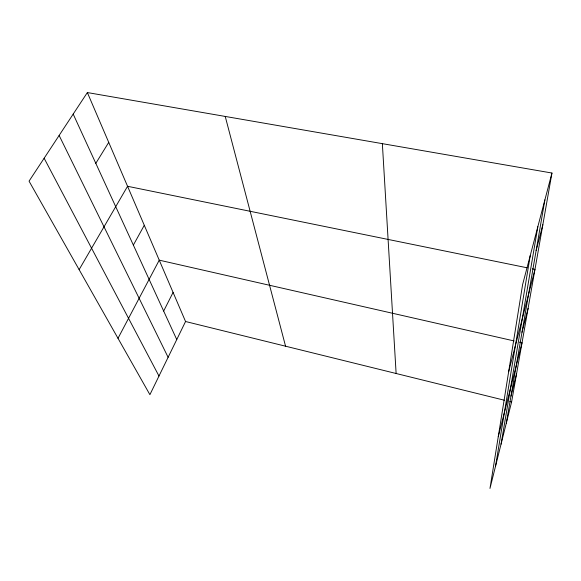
<?xml version="1.0" encoding="UTF-8"?>
<svg xmlns="http://www.w3.org/2000/svg" width="581" height="581" viewBox="0 0 581 581"><rect width="100%" height="100%" fill="white"/><g stroke="black" fill="none" stroke-linecap="round" stroke-linejoin="round"><path stroke-width="0.87" d="M495.506 466.332L530.271 255.451M501.047 444.174L537.839 226.684M506.283 423.244L544.891 199.879M551.95 173.029L522.617 284.559L489.972 488.447L511.592 402.001L551.95 173.029L87.361 92.553L29.05 181.156L149.898 394.673L185.557 321.511L87.361 92.553M510.96 396.169L516.509 374.091M498.258 436.73L522.036 342.746L519.392 342.144M521.999 332.281L528.093 308.395M508.665 371.709L534.963 269.395L532.312 268.85M536.132 250.556L542.843 224.716M163.66 311.046L173.08 292.425M118.001 338.316L159.245 260.157L514.105 340.938M133.361 245.08L144.284 225.29M79.125 269.635L127.559 186.283L527.011 267.768M95.814 163.334L108.727 142.374M185.557 321.511L504.569 400.273M509.835 401.573L511.592 402.001M44.134 158.243L158.976 376.038M59.131 135.453L168.112 357.308M73.191 114.087L176.755 339.565M225.232 116.44L285.554 346.196M382.356 143.652L396.126 373.496"/></g></svg>
